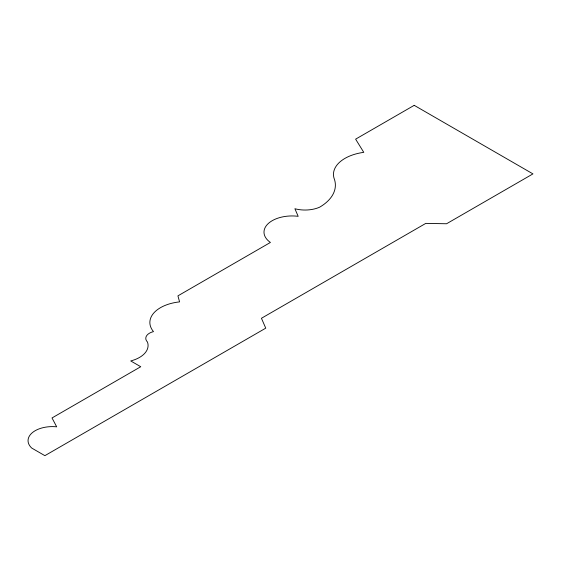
<?xml version="1.0" encoding="UTF-8"?>
<svg xmlns="http://www.w3.org/2000/svg" width="561" height="561" viewBox="0 0 561 561"><rect width="100%" height="100%" fill="white"/><g stroke="black" fill="none" stroke-linecap="round" stroke-linejoin="round"><path stroke-width="0.84" d="M414.207 105.335L355.618 139.156L363.773 152.347A39.193 22.629 0 0 0 334.068 178.307A54.186 31.283 0 0 1 319.623 207.191A23.976 13.843 0 0 1 294.897 208.734L298.172 216.329A28.078 16.213 0 0 0 268.137 223.671A28.078 16.213 0 0 0 270.402 242.457L177.921 295.857L179.583 301.881A36.297 20.953 0 0 0 153.483 331.607A12.742 7.356 0 0 0 147.459 342.028A29.319 16.928 0 0 1 130.727 360.94L140.748 366.726L52.019 417.959L56.689 426.83A24.312 14.039 0 0 0 32.236 432.762A24.312 14.039 0 0 0 31.732 448.071L44.887 455.665L265.746 328.157L261.44 318.276L425.778 223.39L446.57 223.755L532.95 173.889L414.207 105.335"/></g></svg>
